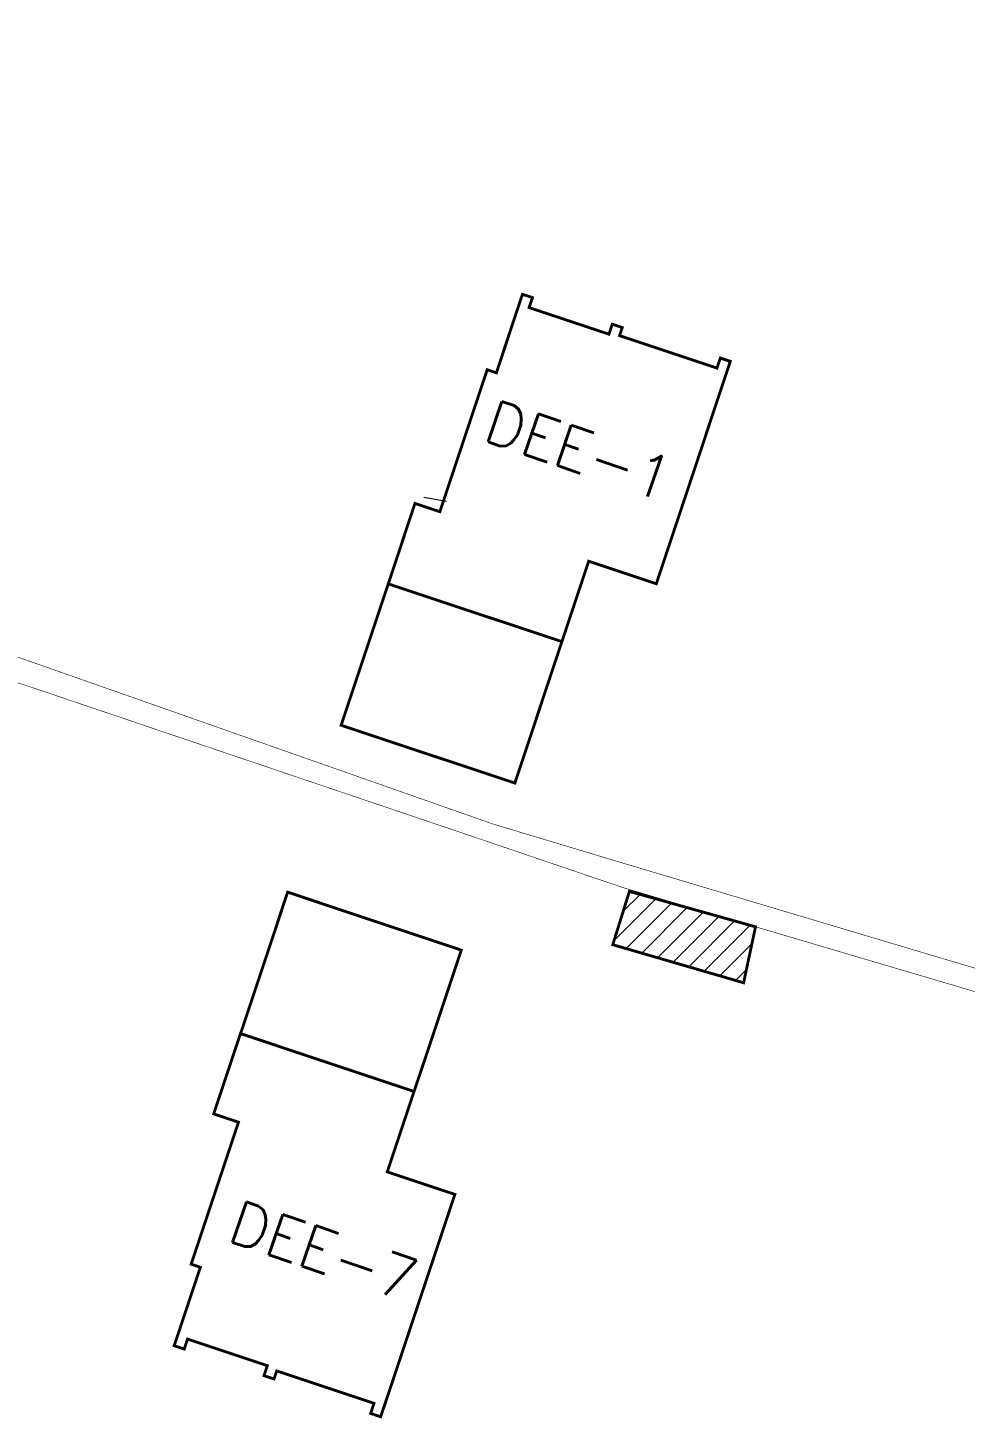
# Model space of a CAD drawing. Header units: inches. Extents: x 350994 to 353538, y 1581369 to 1583842.
# Drawn here: x 351491.03 to 351523.9, y 1583104.13 to 1583153.2 of the extents above; entities that cross this region are included whole.
import ezdxf
from ezdxf.enums import TextEntityAlignment as Align

# ---------------------------------------------------------------- set-up
doc = ezdxf.new("R2010")
doc.units = ezdxf.units.IN
doc.header["$MEASUREMENT"] = 0
for name, pattern in [('1', [0]), ('ACAD_ISO03W100', [30, 12, -18]), ('DASHDOTX2', [2, 1, -0.5, 0, -0.5])]:
    doc.linetypes.add(name, pattern=pattern)
for name, color, linetype in [('BOUNDARY', 5, 'Continuous'), ('BULDING', 5, '1'), ('CULVERT', 255, '1'), ('CW', 94, '1'), ('SPT', 1, 'Continuous')]:
    doc.layers.add(name, color=color, linetype=linetype)
doc.styles.add('ROMANS', font='ROMANS.shx')

msp = doc.modelspace()

# ---------------------------------------------------------------- hatches: boundary and pattern name
at = {"layer": 'SPT', "lineweight": 5}
h = msp.add_hatch(dxfattribs=at)
h.set_pattern_fill('ANSI31', color=256, scale=4, style=0)
h.set_pattern_definition([(45, (0, 0), (-0.3535533906, 0.3535533906), [])])
h.paths.add_polyline_path([(351516.551, 1583121.673), (351516.132, 1583119.71), (351511.544, 1583121.045), (351512.127, 1583122.914)])

# ---------------------------------------------------------------- linework, layer by layer
at = {"layer": 'BOUNDARY', "lineweight": 5, "const_width": 0.1}
for points, elevation in [([(351503.669, 1583133.701), (351509.76, 1583131.674), (351510.699, 1583134.494), (351513.071, 1583133.704), (351515.667, 1583141.504), (351515.316, 1583141.621), (351515.199, 1583141.27), (351511.783, 1583142.407), (351511.878, 1583142.691), (351511.527, 1583142.808), (351511.41, 1583142.457), (351508.611, 1583143.389), (351508.728, 1583143.74), (351508.377, 1583143.856), (351507.461, 1583141.105), (351507.138, 1583141.212), (351505.48, 1583136.231), (351504.607, 1583136.522), (351503.669, 1583133.701)], 101.284), ([(351498.49, 1583117.928), (351504.576, 1583115.897), (351503.635, 1583113.078), (351506.006, 1583112.286), (351503.404, 1583104.489), (351503.053, 1583104.606), (351503.17, 1583104.957), (351499.756, 1583106.097), (351499.661, 1583105.812), (351499.31, 1583105.929), (351499.427, 1583106.28), (351496.628, 1583107.214), (351496.511, 1583106.863), (351496.16, 1583106.98), (351497.078, 1583109.731), (351496.756, 1583109.839), (351498.418, 1583114.819), (351497.545, 1583115.11), (351498.486, 1583117.929), (351504.576, 1583115.897)], 103.044)]:
    msp.add_lwpolyline(points, dxfattribs=dict(at, elevation=elevation))
at = {"layer": 'BOUNDARY', "lineweight": 5, "elevation": 100.921}
msp.add_lwpolyline([(351504.912, 1583136.745), (351505.711, 1583136.607)], dxfattribs=at)
at = {"layer": 'CULVERT', "color": 250, "linetype": 'DASHDOTX2', "lineweight": 5, "ltscale": 2, "const_width": 0.02}
for points in [[(351371.521, 1583170.818), (351433.609, 1583150.241), (351458.286, 1583141.969), (351483.634, 1583133.606), (351507.338, 1583125.279), (351511.405, 1583124.055), (351534.554, 1583117.144), (351534.554, 1583117.144)], [(351522.703, 1583090.619), (351522.703, 1583090.619), (351522.703, 1583090.619), (351522.703, 1583090.619), (351531.863, 1583117.147), (351511.894, 1583123.05), (351506.924, 1583124.74), (351483.62, 1583132.622), (351458.132, 1583141.351), (351433.413, 1583149.461), (351371.185, 1583170.026)]]:
    msp.add_lwpolyline(points, dxfattribs=at)
at = {"layer": 'CW', "linetype": 'ACAD_ISO03W100', "lineweight": 5, "ltscale": 0.1, "const_width": 0.1}
for points, elevation in [([(351503.669, 1583133.701), (351502.018, 1583128.741), (351508.109, 1583126.714), (351509.76, 1583131.674)], 101.284), ([(351504.576, 1583115.897), (351506.231, 1583120.856), (351500.141, 1583122.888), (351498.49, 1583117.928)], 103.044)]:
    msp.add_lwpolyline(points, dxfattribs=dict(at, elevation=elevation))
at = {"layer": 'SPT', "lineweight": 5, "const_width": 0.1, "elevation": 101.43}
msp.add_lwpolyline([(351516.551, 1583121.673), (351516.132, 1583119.71), (351511.544, 1583121.045), (351512.127, 1583122.914), (351516.551, 1583121.673)], dxfattribs=at)

# ---------------------------------------------------------------- texts
at = {"layer": 'BULDING', "color": 0, "linetype": 'Continuous', "lineweight": 9, "style": 'ROMANS'}
for s, p in [('DEE-1', (351510.364, 1583138.38, 90.776)), ('DEE-7', (351501.402, 1583110.304, -10.508))]:
    msp.add_text(s, height=1.5, rotation=341.0931, dxfattribs=at).set_placement(p, align=Align.MIDDLE_CENTER)

doc.saveas('drawing.dxf')
